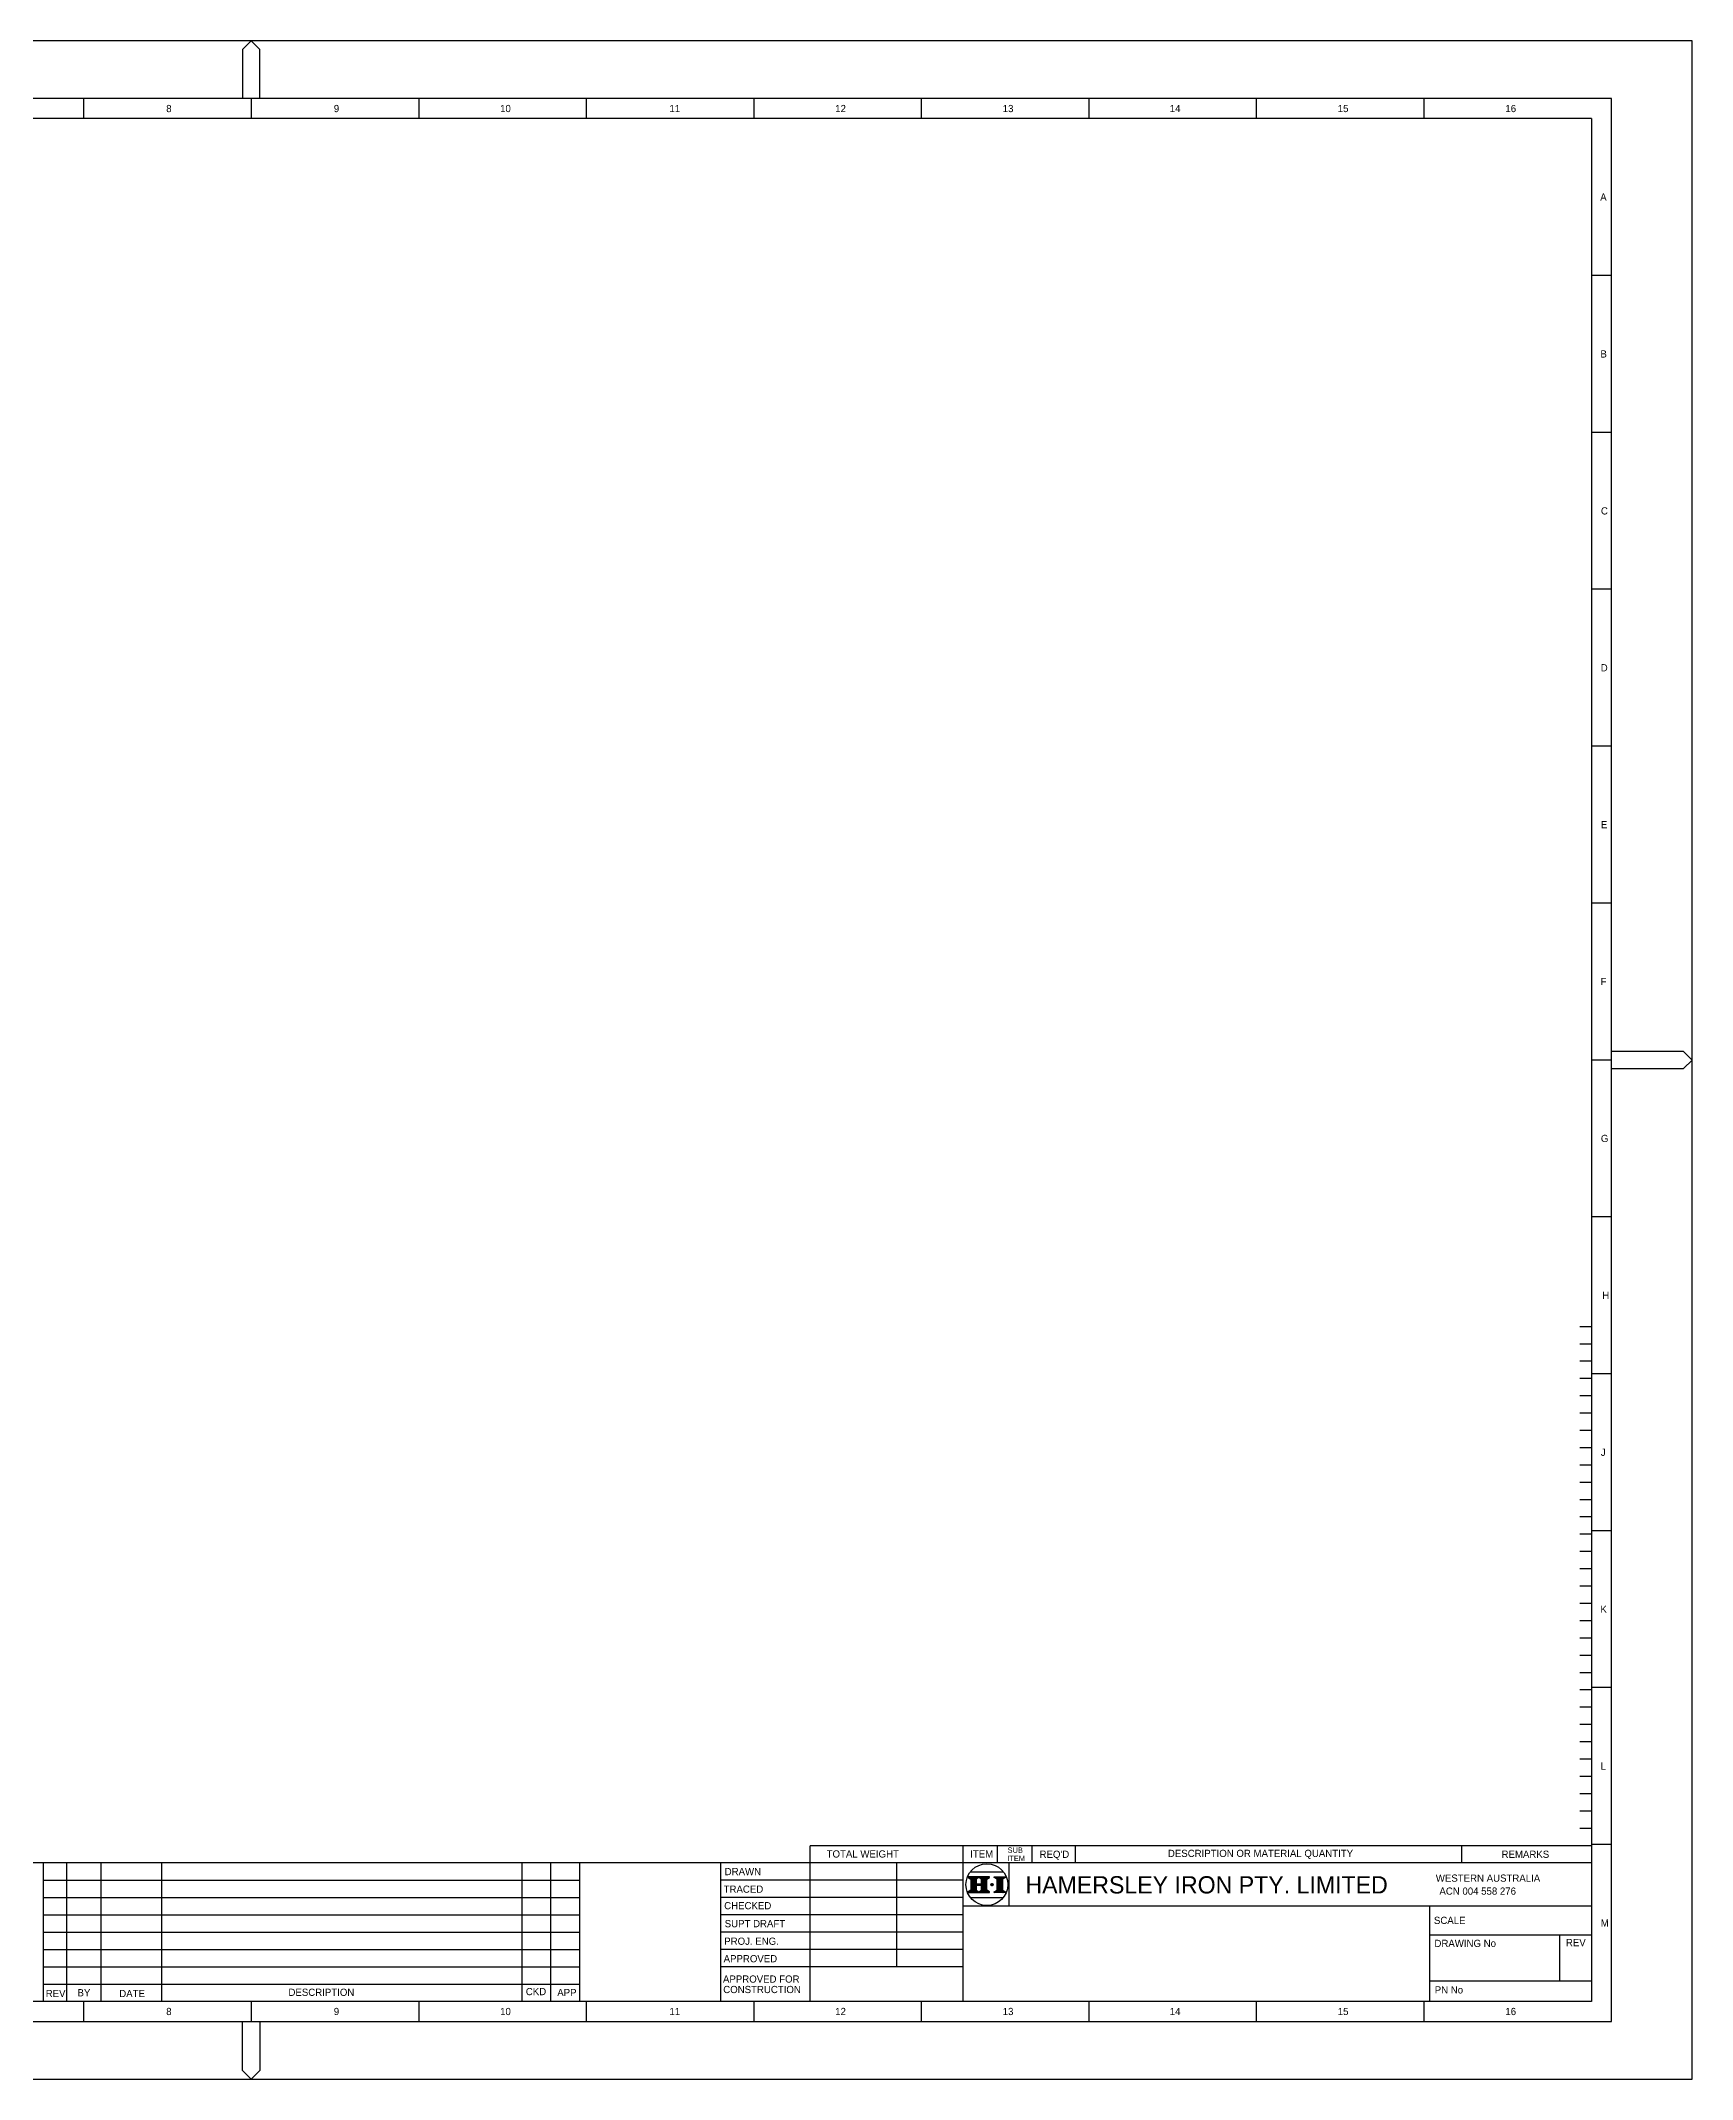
# Model space of a CAD drawing. Extents: x -28 to 972, y -20 to 687.
# Drawn here: x 399 to 972, y -20 to 687 of the extents above; entities that cross this region are included whole.
import ezdxf

# ---------------------------------------------------------------- set-up
doc = ezdxf.new("R2010")
doc.units = 0
doc.layers.add('G_Border', color=7, linetype='Continuous')
doc.layers.add('Not Allocated Level 61', color=7, linetype='Continuous')

msp = doc.modelspace()

# ---------------------------------------------------------------- linework, layer by layer
at = {"layer": 'G_Border'}
for p, q in [((472, 686.998), (469, 683.998)), ((475, 683.998), (472, 686.998)), ((469, 683.998), (469, 666.999)), ((475, 666.999), (475, 683.998)), ((413.876, 667), (413.876, 660.001)), ((472.001, 667), (472.001, 660.001)), ((530.126, 667), (530.126, 660.001)), ((588.251, 667), (588.251, 660.001)), ((646.376, 667), (646.376, 660.001)), ((704.501, 667), (704.501, 660.001)), ((762.626, 667), (762.626, 660.001)), ((820.751, 667), (820.751, 660.001)), ((878.876, 667), (878.876, 660.001)), ((937, 660), (6.999, 660)), ((937, 660), (937, 7)), ((944.01, 605.583), (937.002, 605.583)), ((944.01, 551.166), (937.002, 551.166)), ((944.01, 496.749), (937.002, 496.749)), ((944.01, 442.333), (937.002, 442.333)), ((944.01, 387.916), (937.002, 387.916)), ((944.01, 333.499), (937.002, 333.499)), ((969, 336.499), (944.002, 336.499)), ((972, 333.499), (969, 336.499)), ((969, 330.499), (972, 333.499)), ((944.002, 330.499), (969, 330.499)), ((944.01, 279.083), (937.002, 279.083)), ((944.01, 224.666), (937.002, 224.666)), ((944.01, 170.249), (937.002, 170.249)), ((944.01, 115.833), (937.002, 115.833)), ((944.01, 61.416), (937.002, 61.416)), ((937, 55), (6.999, 55)), ((400, 7), (400, 55)), ((408, 7), (408, 55)), ((420, 7), (420, 55)), ((441, 7), (441, 55)), ((566, 7), (566, 55)), ((576, 7), (576, 55)), ((586, 7), (586, 55)), ((635, 7), (635, 55)), ((666, 7), (666, 55)), ((696, 19), (696, 55)), ((719, 7), (719, 55)), ((720.72, 50.006), (720.925, 50.211)), ((720.869, 49.873), (721.208, 50.211)), ((721.051, 49.771), (721.49, 50.211)), ((721.232, 49.67), (721.773, 50.211)), ((721.413, 49.568), (722.056, 50.211)), ((721.567, 51.988), (732.954, 51.988)), ((721.595, 49.467), (722.339, 50.211)), ((721.739, 47.631), (724.319, 50.211)), ((721.739, 47.914), (724.036, 50.211)), ((721.739, 48.197), (723.753, 50.211)), ((721.739, 48.48), (723.47, 50.211)), ((721.739, 48.763), (723.187, 50.211)), ((721.739, 49.045), (722.905, 50.211)), ((721.739, 49.328), (722.622, 50.211)), ((724.148, 49.757), (724.602, 50.211)), ((724.548, 49.875), (724.885, 50.211)), ((724.726, 49.77), (725.167, 50.211)), ((724.904, 49.665), (725.45, 50.211)), ((724.977, 47.192), (727.996, 50.211)), ((725.082, 49.56), (725.733, 50.211)), ((725.26, 49.455), (726.016, 50.211)), ((725.378, 47.876), (727.713, 50.211)), ((725.378, 48.159), (727.43, 50.211)), ((725.378, 48.442), (727.147, 50.211)), ((725.378, 48.725), (726.864, 50.211)), ((725.378, 49.007), (726.582, 50.211)), ((725.378, 49.29), (726.299, 50.211)), ((727.198, 49.386), (728.216, 49.936)), ((727.754, 49.686), (728.216, 50.148)), ((729.816, 49.936), (729.816, 50.211)), ((729.816, 50.211), (733.673, 50.211)), ((729.816, 49.961), (730.066, 50.211)), ((730.835, 49.386), (729.816, 49.936)), ((729.983, 49.846), (730.349, 50.211)), ((730.167, 49.747), (730.632, 50.211)), ((730.351, 49.647), (730.914, 50.211)), ((730.534, 49.548), (731.197, 50.211)), ((730.718, 49.449), (731.48, 50.211)), ((730.835, 47.586), (733.46, 50.211)), ((730.835, 47.869), (733.177, 50.211)), ((730.835, 48.152), (732.894, 50.211)), ((730.835, 48.435), (732.611, 50.211)), ((730.835, 48.717), (732.329, 50.211)), ((730.835, 49), (732.046, 50.211)), ((730.835, 49.283), (731.763, 50.211)), ((733.673, 49.936), (732.655, 49.386)), ((733.227, 49.695), (733.673, 50.141)), ((733.673, 50.211), (733.673, 49.936)), ((735, 40), (735, 55)), ((400, 49), (586, 49)), ((400, 43), (586, 43)), ((719, 49), (635, 49)), ((719, 43), (635, 43)), ((720.72, 44.915), (720.895, 45.09)), ((720.812, 44.724), (721.515, 45.427)), ((721.095, 44.724), (723.559, 47.188)), ((721.377, 44.724), (723.559, 46.906)), ((721.567, 43), (732.954, 43)), ((721.66, 44.724), (723.559, 46.623)), ((721.739, 49.386), (721.739, 45.549)), ((721.739, 47.348), (723.559, 49.168)), ((721.739, 47.065), (723.559, 48.885)), ((721.739, 46.783), (723.559, 48.603)), ((721.739, 46.5), (723.559, 48.32)), ((721.739, 46.217), (723.559, 48.037)), ((721.739, 45.934), (723.559, 47.754)), ((721.739, 45.651), (723.83, 47.742)), ((721.943, 44.724), (723.559, 46.34)), ((722.226, 44.724), (723.559, 46.057)), ((722.509, 44.724), (723.559, 45.774)), ((722.792, 44.724), (723.595, 45.528)), ((723.074, 44.724), (723.773, 45.423)), ((723.357, 44.724), (723.951, 45.318)), ((723.559, 49.386), (723.559, 47.742)), ((723.559, 47.742), (725.378, 47.742)), ((725.378, 47.192), (723.559, 47.192)), ((723.559, 47.192), (723.559, 45.549)), ((723.563, 47.192), (724.113, 47.742)), ((723.64, 44.724), (724.129, 45.213)), ((723.845, 47.192), (724.395, 47.742)), ((723.923, 44.724), (724.307, 45.108)), ((724.128, 47.192), (724.678, 47.742)), ((724.206, 44.724), (724.485, 45.003)), ((724.411, 47.192), (724.961, 47.742)), ((724.489, 44.724), (725.204, 45.44)), ((724.694, 47.192), (725.244, 47.742)), ((724.772, 44.724), (727.198, 47.15)), ((725.054, 44.724), (727.198, 46.868)), ((725.26, 47.192), (727.198, 49.13)), ((725.337, 44.724), (727.198, 46.585)), ((725.378, 47.742), (725.378, 49.386)), ((725.378, 47.028), (727.198, 48.848)), ((725.378, 46.745), (727.198, 48.565)), ((725.378, 46.462), (727.198, 48.282)), ((725.378, 46.179), (727.198, 47.999)), ((725.378, 45.896), (727.198, 47.716)), ((725.378, 45.613), (727.198, 47.433)), ((725.378, 45.549), (725.378, 47.192)), ((725.62, 44.724), (727.198, 46.302)), ((725.903, 44.724), (727.198, 46.019)), ((726.186, 44.724), (727.198, 45.736)), ((726.469, 44.724), (727.26, 45.515)), ((726.751, 44.724), (727.444, 45.416)), ((727.034, 44.724), (727.627, 45.317)), ((727.198, 45.549), (727.198, 49.386)), ((728.216, 44.999), (727.198, 45.549)), ((727.317, 44.724), (727.811, 45.218)), ((727.6, 44.724), (727.995, 45.119)), ((727.883, 44.724), (728.178, 45.019)), ((728.166, 44.724), (728.216, 44.774)), ((728.602, 47.46), (729.058, 47.915)), ((728.695, 47.27), (729.276, 47.85)), ((728.863, 47.154), (729.418, 47.71)), ((729.121, 47.13), (729.47, 47.479)), ((729.816, 44.999), (730.835, 45.549)), ((729.816, 44.87), (730.096, 45.15)), ((729.816, 44.724), (729.816, 44.999)), ((733.673, 44.724), (729.816, 44.724)), ((729.953, 44.724), (730.711, 45.482)), ((730.236, 44.724), (732.655, 47.143)), ((730.519, 44.724), (732.655, 46.86)), ((730.801, 44.724), (732.655, 46.578)), ((730.835, 45.549), (730.835, 49.386)), ((730.835, 47.303), (732.655, 49.123)), ((730.835, 47.02), (732.655, 48.84)), ((730.835, 46.737), (732.655, 48.557)), ((730.835, 46.455), (732.655, 48.275)), ((730.835, 46.172), (732.655, 47.992)), ((730.835, 45.889), (732.655, 47.709)), ((730.835, 45.606), (732.655, 47.426)), ((731.084, 44.724), (732.655, 46.295)), ((731.367, 44.724), (732.655, 46.012)), ((731.65, 44.724), (732.655, 45.729)), ((731.933, 44.724), (732.722, 45.513)), ((732.216, 44.724), (732.905, 45.414)), ((732.498, 44.724), (733.089, 45.315)), ((732.655, 49.386), (732.655, 45.549)), ((732.655, 45.549), (733.673, 44.999)), ((732.781, 44.724), (733.273, 45.215)), ((733.064, 44.724), (733.456, 45.116)), ((733.347, 44.724), (733.64, 45.017)), ((733.63, 44.724), (733.673, 44.767)), ((733.673, 44.999), (733.673, 44.724)), ((400, 37), (586, 37)), ((719, 37), (635, 37)), ((937, 40), (719, 40)), ((881, 7), (881, 40)), ((400, 31), (586, 31)), ((719, 31), (635, 31)), ((937, 30), (881, 30)), ((926, 14), (926, 30)), ((400, 25), (586, 25)), ((719, 25), (635, 25)), ((400, 19), (586, 19)), ((719, 19), (635, 19)), ((400, 13), (586, 13)), ((937, 14), (881, 14)), ((937, 7), (6.999, 7)), ((413.874, 7), (413.874, 0.001)), ((471.999, 7), (471.999, 0.001)), ((530.124, 7), (530.124, 0.001)), ((588.249, 7), (588.249, 0.001)), ((646.374, 7), (646.374, 0.001)), ((704.499, 7), (704.499, 0.001)), ((762.624, 7), (762.624, 0.001)), ((820.749, 7), (820.749, 0.001)), ((878.874, 7), (878.874, 0.001)), ((469, -17), (469, -0.001)), ((475, -0.001), (475, -17)), ((472, -20), (469, -17)), ((475, -17), (472, -20))]:
    msp.add_line(p, q, dxfattribs=at)
for points in [[(-28, -20), (972, -20), (972, 687), (-28, 687)], [(0, 0), (944, 0), (944, 667), (0, 667)]]:
    msp.add_lwpolyline(points, close=True, dxfattribs=at)
for points in [[(728.216, 49.936), (728.216, 50.211), (720.72, 50.211), (720.72, 49.94), (720.749, 49.94)], [(720.749, 49.94), (721.739, 49.386)], [(724.438, 49.94), (723.559, 49.386)], [(725.378, 49.386), (724.438, 49.94)], [(721.739, 45.549), (720.72, 44.995)], [(720.72, 44.995), (720.72, 44.995), (720.72, 44.724), (728.216, 44.724), (728.216, 44.999)], [(723.559, 45.549), (724.498, 44.995)], [(724.498, 44.995), (725.378, 45.549)]]:
    msp.add_lwpolyline(points, dxfattribs=at)
msp.add_circle((727.26, 47.494), 7.254, dxfattribs=at)
msp.add_ellipse((729.035, 47.519), major_axis=(0.437, 0), ratio=0.9070295, dxfattribs=at)
at = {"layer": 'Not Allocated Level 61'}
for p, q in [((937, 241), (933, 241)), ((937, 235), (933, 235)), ((937, 229), (933, 229)), ((937, 223), (933, 223)), ((937, 217), (933, 217)), ((937, 211), (933, 211)), ((937, 205), (933, 205)), ((937, 199), (933, 199)), ((937, 193), (933, 193)), ((937, 187), (933, 187)), ((937, 181), (933, 181)), ((937, 175), (933, 175)), ((937, 169), (933, 169)), ((937, 163), (933, 163)), ((937, 157), (933, 157)), ((937, 151), (933, 151)), ((937, 145), (933, 145)), ((937, 139), (933, 139)), ((937, 133), (933, 133)), ((937, 127), (933, 127)), ((937, 121), (933, 121)), ((937, 115), (933, 115)), ((937, 109), (933, 109)), ((937, 103), (933, 103)), ((937, 97), (933, 97)), ((937, 91), (933, 91)), ((937, 85), (933, 85)), ((937, 79), (933, 79)), ((937, 73), (933, 73)), ((937, 67), (933, 67)), ((937, 61), (666, 61)), ((666, 55), (666, 61)), ((719, 55), (719, 61)), ((731, 55), (731, 61)), ((743, 55), (743, 61)), ((758, 55), (758, 61)), ((892, 55), (892, 61))]:
    msp.add_line(p, q, dxfattribs=at)

# ---------------------------------------------------------------- texts
at = {"layer": 'G_Border'}
for s, height, p in [('8', 2.5, (442.517, 662.25)), ('9', 2.5, (500.67, 662.25)), ('10', 2.5, (558.371, 662.25)), ('11', 2.5, (617.116, 662.25)), ('12', 2.5, (674.641, 662.25)), ('13', 2.5, (732.766, 662.25)), ('14', 2.5, (790.713, 662.25)), ('15', 2.5, (849.006, 662.25)), ('16', 2.5, (907.17, 662.25)), ('A', 2.5, (940.067, 631.541)), ('B', 2.5, (940.156, 577.124)), ('C', 2.5, (940.323, 522.707)), ('D', 2.5, (940.245, 468.29)), ('E', 2.5, (940.323, 413.875)), ('F', 2.5, (940.225, 359.456)), ('G', 2.5, (940.303, 305.041)), ('H', 2.5, (940.767, 250.624)), ('J', 2.5, (940.274, 196.207)), ('K', 2.5, (940.156, 141.79)), ('L', 2.5, (940.166, 87.375)), ('DRAWN', 2.5, (636.293, 50.768)), ('HAMERSLEY IRON PTY. LIMITED', 6, (740.644, 44.421)), ('WESTERN AUSTRALIA', 2.49974, (883.029, 48.5)), ('TRACED', 2.5, (635.923, 44.675)), ('ACN 004 558 276', 2.499, (884.279, 44)), ('CHECKED', 2.5, (636.124, 38.945)), ('SCALE', 2.5, (882.367, 33.85)), ('M', 2.5, (940.245, 32.956)), ('PROJ. ENG.', 2.5, (636.135, 26.624)), ('SUPT DRAFT', 2.5, (636.292, 32.71)), ('DRAWING No', 2.5, (882.555, 25.874)), ('REV', 2.5, (928.171, 26.147)), ('APPROVED', 2.5, (635.924, 20.558)), ('APPROVED FOR', 2.5, (635.698, 13.502)), ('REV', 2.5, (400.711, 8.496)), ('BY', 2.5, (411.745, 8.751)), ('DATE', 2.5, (426.226, 8.465)), ('DESCRIPTION', 2.5, (484.935, 8.905)), ('CKD', 2.5, (567.296, 9.151)), ('APP', 2.5, (578.199, 8.813)), ('CONSTRUCTION', 2.5, (635.787, 9.873)), ('PN No', 2.5, (882.648, 9.744)), ('8', 2.5, (442.515, 2.25)), ('9', 2.5, (500.668, 2.25)), ('10', 2.5, (558.369, 2.25)), ('11', 2.5, (617.114, 2.25)), ('12', 2.5, (674.639, 2.25)), ('13', 2.5, (732.764, 2.25)), ('14', 2.5, (790.711, 2.25)), ('15', 2.5, (849.004, 2.25)), ('16', 2.5, (907.168, 2.25))]:
    msp.add_text(s, height=height, dxfattribs=at).set_placement(p)
at = {"layer": 'Not Allocated Level 61'}
for s, height, p in [('TOTAL WEIGHT', 2.5, (671.663, 56.885)), ('ITEM', 2.5, (721.479, 56.886)), ('SUB', 1.875, (734.438, 58.518)), ('ITEM', 1.875, (734.325, 55.666)), ("REQ'D", 2.5, (745.54, 56.777)), ('DESCRIPTION OR MATERIAL QUANTITY', 2.5, (790.063, 57.086)), ('REMARKS', 2.5, (905.834, 56.777))]:
    msp.add_text(s, height=height, dxfattribs=at).set_placement(p)

doc.saveas('drawing.dxf')
